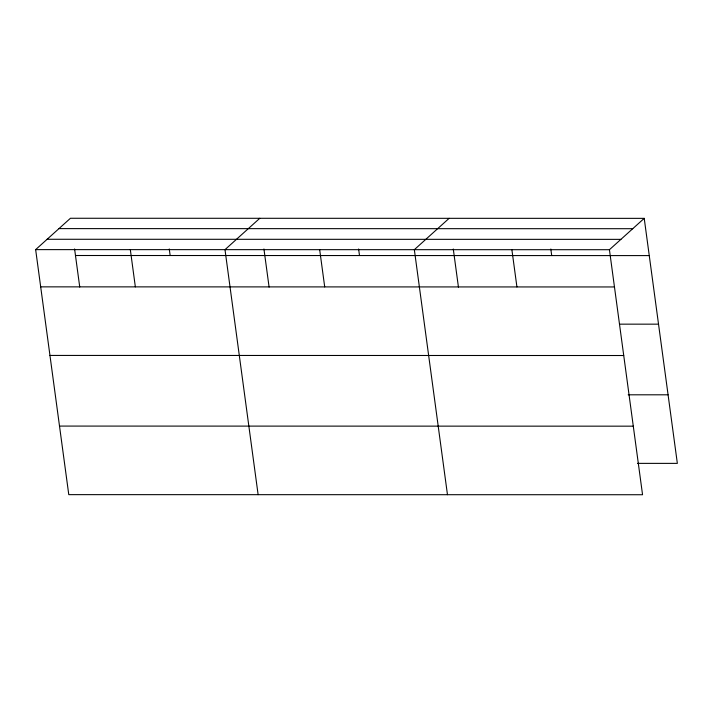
<?xml version="1.0" encoding="UTF-8"?>
<svg xmlns="http://www.w3.org/2000/svg" width="713" height="713" viewBox="0 0 713 713"><rect width="100%" height="100%" fill="white"/><g stroke="black" fill="none" stroke-linecap="round" stroke-linejoin="round"><path stroke-width="1.07" d="M644.222 218.356L609.428 249.71L642.556 494.733L68.778 494.644L35.65 249.621L70.444 218.267L644.222 218.356L677.35 463.379L637.449 463.37M259.79 218.294L224.996 249.657L258.124 494.67M449.137 218.33L414.342 249.684L447.47 494.706M58.965 228.615L632.743 228.704M47.129 239.274L620.907 239.363M35.65 249.621L609.428 249.71M75.48 255.504L649.258 255.593M40.686 286.858L614.463 286.956M619.731 324.157L658.527 324.165M49.955 355.43L623.732 355.52M628.18 394.806L668.081 394.806M59.509 426.08L633.287 426.169M550.828 249.006L551.71 255.575M511.889 249.702L516.925 286.938M453.281 248.989L458.441 287.125M358.612 248.98L359.495 255.548M319.674 249.666L324.709 286.902M263.935 248.962L269.095 287.098M169.266 248.944L170.149 255.521M130.327 249.639L135.354 286.876M74.589 248.935L79.749 287.072"/></g></svg>
